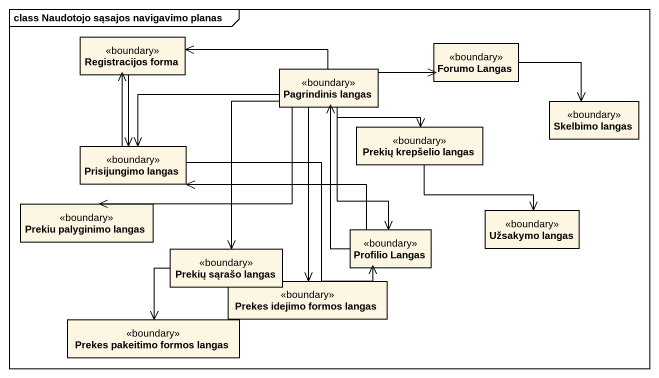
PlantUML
@startuml
mainframe class Naudotojo sąsajos navigavimo planas
hide circle
hide empty members
class "Registracijos forma" as Registracijos_forma <<boundary>>
class "Forumo Langas" as Forumo_Langas <<boundary>>
class "Pagrindinis langas" as Pagrindinis_langas <<boundary>>
class "Skelbimo langas" as Skelbimo_langas <<boundary>>
class "Prekių krepšelio langas" as Prekių_krepšelio_langas <<boundary>>
class "Prisijungimo langas" as Prisijungimo_langas <<boundary>>
class "Prekiu palyginimo langas" as Prekiu_palyginimo_langas <<boundary>>
class "Užsakymo langas" as Užsakymo_langas <<boundary>>
class "Prekių sąrašo langas" as Prekių_sąrašo_langas <<boundary>>
class "Profilio Langas" as Profilio_Langas <<boundary>>
class "Prekes idejimo formos langas" as Prekes_idejimo_formos_langas <<boundary>>
class "Prekes pakeitimo formos langas" as Prekes_pakeitimo_formos <<boundary>>
Registracijos_forma --> Prisijungimo_langas
Forumo_Langas -right-> Skelbimo_langas
Pagrindinis_langas -left-> Registracijos_forma
Pagrindinis_langas -right-> Forumo_Langas
Pagrindinis_langas --> Prekių_krepšelio_langas
Pagrindinis_langas -left-> Prisijungimo_langas
Pagrindinis_langas -left-> Prekiu_palyginimo_langas
Pagrindinis_langas --> Prekių_sąrašo_langas
Pagrindinis_langas --> Profilio_Langas
Pagrindinis_langas --> Prekes_idejimo_formos_langas
Prekių_krepšelio_langas --> Užsakymo_langas
Prisijungimo_langas -up-> Registracijos_forma
Prisijungimo_langas -right-> Profilio_Langas
Prekių_sąrašo_langas --> Prekes_pakeitimo_formos
Profilio_Langas -up-> Pagrindinis_langas
Profilio_Langas -left-> Prisijungimo_langas
@enduml
